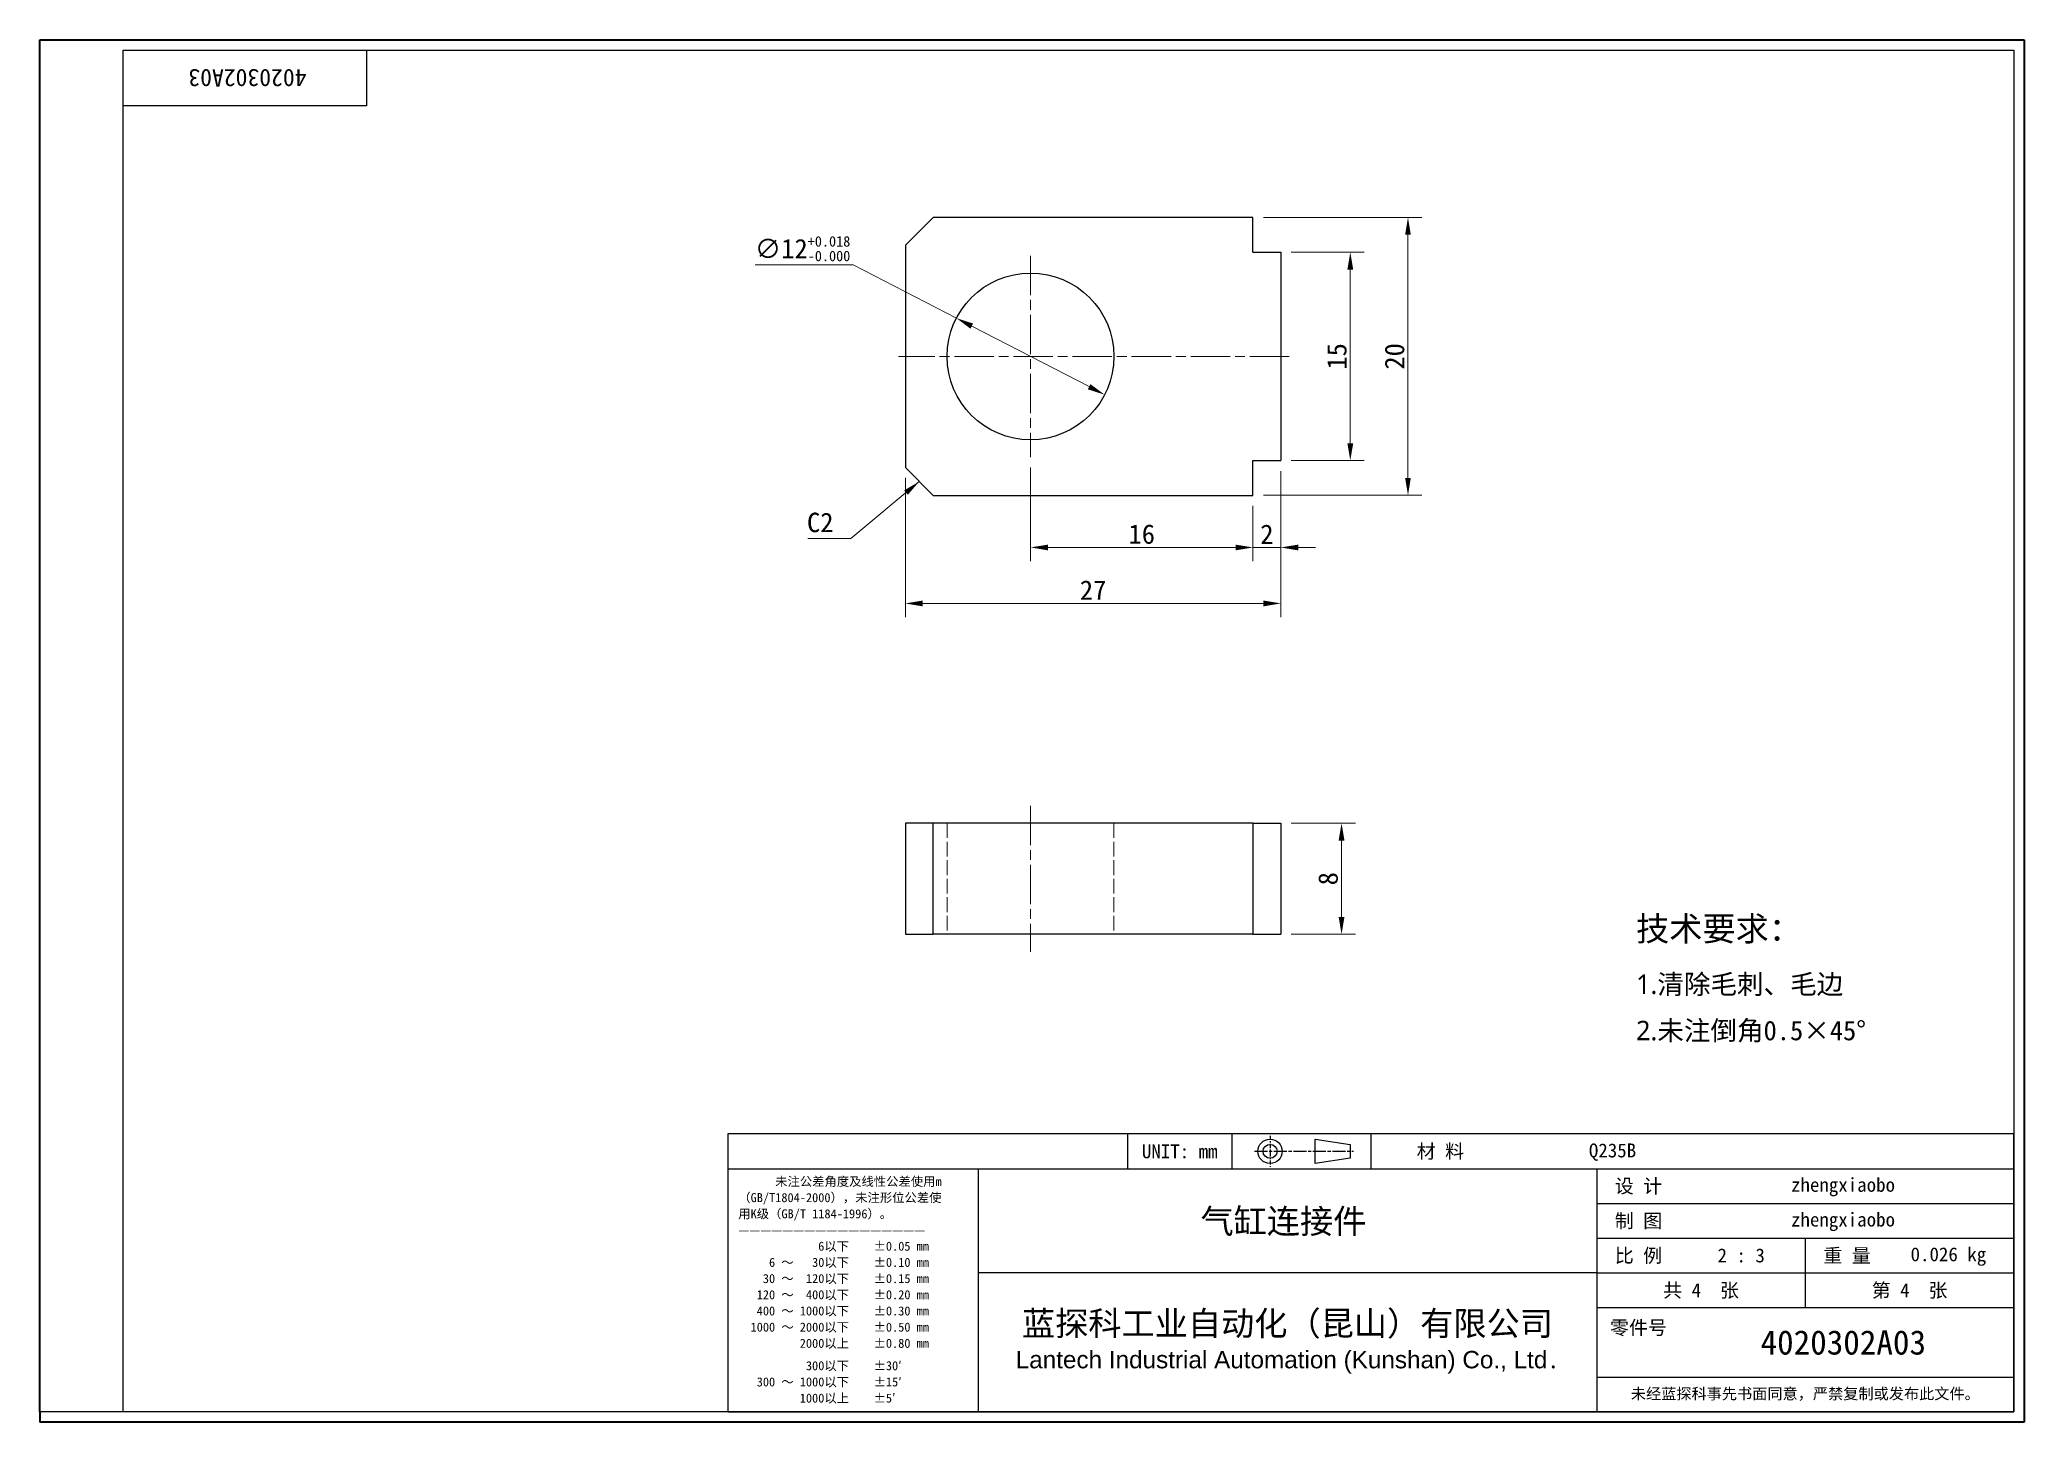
# Model space of a CAD drawing. Header units: millimetres. Extents: x 3 to 146, y 3 to 102.
import ezdxf
from ezdxf.enums import TextEntityAlignment as Align

# ---------------------------------------------------------------- set-up
doc = ezdxf.new("R2010")
doc.units = ezdxf.units.MM
doc.header["$LTSCALE"] = 0.5
doc.linetypes.add('CHAIN', pattern=[0.3543, 0.2362, -0.0295, 0.0591, -0.0295])
doc.linetypes.add('DASHED', pattern=[0.2067, 0.1654, -0.0413])
for name, color, linetype, lineweight in [('1', 7, 'Continuous', 18), ('可见 (ISO)', 7, 'Continuous', 25), ('图框 (ISO)', 7, 'Continuous', 35), ('标题 (ISO)', 7, 'Continuous', 25)]:
    doc.layers.add(name, color=color, linetype=linetype, lineweight=lineweight)
for name, color, linetype, lineweight, true_color in [('中心标记 (ISO)', 1, 'CHAIN', 18, 0xff0000), ('中心线 (ISO)', 1, 'CHAIN', 18, 0xff0000), ('尺寸 (ISO)', 7, 'Continuous', 18, 0x008000), ('符号 (ISO)', 7, 'Continuous', 18, 0x008000), ('隐藏 (ISO)', 5, 'DASHED', 18, 0x0000ff)]:
    doc.layers.add(name, color=color, linetype=linetype, lineweight=lineweight, true_color=true_color)
doc.styles.add('文本样式164', font='SimSun.ttf')
doc.styles.add('文本样式165', font='SimSun.ttf')
doc.styles.add('文本样式74', font='SimSun.ttf')
doc.styles.add('最新国标', font='simfang.ttf')
doc.styles.add('注释文本 (ISO)', font='simfang.ttf')
doc.dimstyles.new('默认 (GB)', dxfattribs={"dimscale": 0.5, "dimtxt": 2.8, "dimasz": 2.5, "dimexe": 2, "dimexo": 1.5, "dimgap": 0.5, "dimtad": 1, "dimtoh": 1, "dimdsep": 46, "dimtxsty": '最新国标', "dimcen": 0.09, "dimdle": 10, "dimclrd": 256, "dimclre": 256, "dimclrt": 256, "dimaunit": 1, "dimadec": 3, "dimazin": 2, "dimtfac": 0.535714, "dimtmove": 0, "dimatfit": 3, "dimfxl": 0, "dimtolj": 1, "dimtzin": 0, "dimlwd": -1, "dimlwe": -1, "dimarcsym": 0})
doc.dimstyles.new('默认 (GB)$7', dxfattribs={"dimscale": 0.5, "dimtxt": 2.8, "dimasz": 2.5, "dimexe": 2, "dimexo": 1.5, "dimgap": 0.5, "dimtad": 1, "dimtoh": 1, "dimdsep": 46, "dimtxsty": '最新国标', "dimcen": 0.09, "dimdle": 10, "dimclrd": 256, "dimclre": 256, "dimclrt": 256, "dimaunit": 1, "dimadec": 3, "dimazin": 2, "dimtfac": 0.535714, "dimtmove": 0, "dimatfit": 3, "dimfxl": 0, "dimtolj": 1, "dimtzin": 0, "dimlwd": -1, "dimlwe": -1, "dimarcsym": 0})

# ---------------------------------------------------------------- blocks, each defined once
blk = doc.blocks.new('图框 最新国标')
at = {"layer": '图框 (ISO)'}
for p, q in [((6, 7), (6, 204.5)), ((6, 204.5), (291.5, 204.5)), ((291.5, 204.5), (291.5, 5.5)), ((6, 7), (6, 5.5)), ((6, 7), (6, 5.5)), ((291.5, 5.5), (6, 5.5))]:
    blk.add_line(p, q, dxfattribs=at)
at = {"layer": '图框 (ISO)', "color": 7, "linetype": 'Continuous', "lineweight": 25}
for p, q in [((18, 203), (290, 203)), ((18, 7), (18, 203)), ((18, 203), (290, 203)), ((53, 203), (53, 195)), ((290, 203), (290, 7)), ((290, 203), (290, 7)), ((53, 195), (18, 195)), ((290, 7), (6, 7)), ((290, 7), (18, 7))]:
    blk.add_line(p, q, dxfattribs=at)
at = {"layer": '图框 (ISO)', "style": '文本样式74'}
blk.add_attdef('零件代号_001', (44.39, 200.25), '', height=2.5, rotation=180, dxfattribs=at)
blk = doc.blocks.new('标题栏 最新国标')
at = {"layer": '标题 (ISO)'}
for p, q in [((381.98, -183.84), (196.98, -183.84)), ((196.98, -183.84), (196.98, -223.84)), ((254.48, -183.84), (254.48, -188.84)), ((269.48, -183.84), (269.48, -188.84)), ((281.48, -188.09), (281.48, -184.59)), ((281.48, -184.59), (286.48, -185.34)), ((286.48, -185.34), (286.48, -187.34)), ((289.48, -183.84), (289.48, -188.84)), ((381.98, -223.84), (381.98, -183.84)), ((383.48, -183.84), (383.48, -225.34)), ((286.48, -187.34), (281.48, -188.09)), ((196.98, -188.84), (381.98, -188.84)), ((232.98, -188.84), (232.98, -223.84)), ((321.98, -188.84), (321.98, -223.84)), ((321.98, -193.84), (381.98, -193.84)), ((321.98, -198.84), (381.98, -198.84)), ((351.98, -198.84), (351.98, -208.84)), ((321.98, -203.84), (232.98, -203.84)), ((321.98, -203.84), (381.98, -203.84)), ((321.98, -208.84), (381.98, -208.84)), ((321.98, -218.84), (381.98, -218.84)), ((196.98, -223.84), (381.98, -223.84)), ((383.48, -225.34), (196.98, -225.34))]:
    blk.add_line(p, q, dxfattribs=at)
at = {"layer": '标题 (ISO)', "linetype": 'CHAIN', "ltscale": 5.000333}
blk.add_line((274.98, -184.09), (274.98, -188.59), dxfattribs=at)
at = {"layer": '标题 (ISO)', "linetype": 'CHAIN', "ltscale": 15.834605}
blk.add_line((272.73, -186.34), (286.98, -186.34), dxfattribs=at)
at = {"layer": '标题 (ISO)'}
for radius in [1.75, 1]:
    blk.add_circle((274.98, -186.34), radius, dxfattribs=at)
at = {"layer": '1', "style": '文本样式164'}
for s, p in [('UNIT: mm', (261.98, -186.34)), ('材 料', (299.48, -186.34)), ('设 计', (327.98, -191.34)), ('制 图', (327.98, -196.34)), ('比 例', (327.98, -201.34)), ('重 量', (357.98, -201.34)), ('共 4  张', (336.98, -206.34)), ('第 4  张', (366.98, -206.34))]:
    blk.add_text(s, height=2, dxfattribs=at).set_placement(p, align=Align.MIDDLE_CENTER)
at = {"layer": '标题 (ISO)', "char_height": 2, "style": '注释文本 (ISO)'}
for s, insert, attachment_point, line_spacing_factor in [('{\\fSimSun|b0|i0|c134|p2;\\H0.65x;      未注公差角度及线性公差使用m\\P（GB/T1804-2000），未注形位公差使\\P用K级（GB/T 1184-1996）。\\P—————————————————\\P             6以下    ±0.05 mm\\P     6 ～   30以下    ±0.10 mm\\P    30 ～  120以下    ±0.15 mm\\P   120 ～  400以下    ±0.20 mm\\P   400 ～ 1000以下    ±0.30 mm\\P  1000 ～ 2000以下    ±0.50 mm\\P          2000以上    ±0.80 mm\\P\\H0.38462x;\\P\\H2.6x;           300以下    ±30′\\P   300 ～ 1000以下    ±15′\\P          1000以上    ±5′}', (198.48, -206.34), 4, 1.075116), ('{\\fMicrosoft YaHei|b0|i0|c134|p34;\\H1.75x;蓝探科工业自动化（昆山）有限公司\\P\\fArial|b0|i0|c0|p34;\\H0.71429x;Lantech Industrial Automation (Kunshan) Co., Ltd\\fFangSong|b0|i0|c134|p49;.\\H1.15195x; }', (277.48, -213.84), 5, 0.978695)]:
    blk.add_mtext(s, dxfattribs=dict(at, insert=insert, attachment_point=attachment_point, line_spacing_factor=line_spacing_factor))
at = {"layer": '标题 (ISO)', "attachment_point": 5, "style": '注释文本 (ISO)'}
for s, insert, char_height in [('\\fFangSong|b0|i0;零件号', (327.98, -211.84), 2), ('\\fSimSun|b0|i0;{\\H1.6000;未经蓝探科事先书面同意，严禁复制或发布此文件。}', (351.98, -221.34), 1.6)]:
    blk.add_mtext(s, dxfattribs=dict(at, insert=insert, char_height=char_height))
at = {"layer": '标题 (ISO)'}
for tag, p, height, style in [('材料_001', (320.84, -187.21), 2, '注释文本 (ISO)'), ('设计人_001', (349.92, -192.16), 2, '注释文本 (ISO)'), ('库存编号_001', (264.97, -198.15), 3.5, '文本样式165'), ('设计人_001', (349.92, -197.16), 2, '注释文本 (ISO)'), ('视图比例_001', (339.35, -202.33), 2, '注释文本 (ISO)'), ('质量\\P3;_001', (367.12, -202.16), 2, '注释文本 (ISO)'), ('零件代号_001', (345.54, -215.59), 3.5, '文本样式165')]:
    blk.add_attdef(tag, p, '', height=height, dxfattribs=dict(at, style=style))
blk = doc.blocks.new('*D5')
at = {"layer": 'Defpoints', "color": 0, "transparency": 16777216}
for p in [(92.27, 71.96), (90.27, 69.46), (90.27, 65.71)]:
    blk.add_point(p, dxfattribs=at)
at = {"layer": '尺寸 (ISO)', "color": 116, "true_color": 0x00803f, "transparency": 16777216}
for p, q in [((92.27, 71.21), (92.27, 64.71)), ((90.27, 68.71), (90.27, 64.71)), ((89.02, 65.71), (87.77, 65.71)), ((92.27, 65.71), (90.27, 65.71)), ((93.52, 65.71), (94.77, 65.71))]:
    blk.add_line(p, q, dxfattribs=at)
for points in [[(89.02, 65.91), (89.02, 65.5), (90.27, 65.71)], [(93.52, 65.91), (93.52, 65.5), (92.27, 65.71)]]:
    blk.add_solid(points, dxfattribs=at)
at = {"layer": '尺寸 (ISO)', "transparency": 16777216, "insert": (91.27, 66.66), "char_height": 1.4, "attachment_point": 5, "style": '最新国标'}
blk.add_mtext('\\A1;2', dxfattribs=at)
blk = doc.blocks.new('*D6')
at = {"layer": 'Defpoints', "color": 0, "transparency": 16777216}
for p in [(74.27, 72.21), (90.27, 69.46), (74.27, 65.71)]:
    blk.add_point(p, dxfattribs=at)
at = {"layer": '尺寸 (ISO)', "color": 116, "true_color": 0x00803f, "transparency": 16777216}
for p, q in [((74.27, 71.46), (74.27, 64.71)), ((90.27, 68.71), (90.27, 64.71)), ((89.02, 65.71), (75.52, 65.71))]:
    blk.add_line(p, q, dxfattribs=at)
for points in [[(75.52, 65.91), (75.52, 65.5), (74.27, 65.71)], [(89.02, 65.91), (89.02, 65.5), (90.27, 65.71)]]:
    blk.add_solid(points, dxfattribs=at)
at = {"layer": '尺寸 (ISO)', "transparency": 16777216, "insert": (82.27, 66.66), "char_height": 1.4, "attachment_point": 5, "style": '最新国标'}
blk.add_mtext('\\A1;16', dxfattribs=at)
blk = doc.blocks.new('*D7')
at = {"layer": 'Defpoints', "color": 0, "transparency": 16777216}
for p in [(65.27, 71.46), (92.27, 71.96), (65.27, 61.68)]:
    blk.add_point(p, dxfattribs=at)
at = {"layer": '尺寸 (ISO)', "color": 116, "true_color": 0x00803f, "transparency": 16777216}
for p, q in [((65.27, 70.71), (65.27, 60.68)), ((92.27, 71.21), (92.27, 60.68)), ((91.02, 61.68), (66.52, 61.68))]:
    blk.add_line(p, q, dxfattribs=at)
for points in [[(66.52, 61.89), (66.52, 61.47), (65.27, 61.68)], [(91.02, 61.89), (91.02, 61.47), (92.27, 61.68)]]:
    blk.add_solid(points, dxfattribs=at)
at = {"layer": '尺寸 (ISO)', "transparency": 16777216, "insert": (78.77, 62.64), "char_height": 1.4, "attachment_point": 5, "style": '最新国标'}
blk.add_mtext('\\A1;27', dxfattribs=at)
blk = doc.blocks.new('*D8')
at = {"layer": 'Defpoints', "color": 0, "transparency": 16777216}
for p in [(92.27, 86.96), (92.27, 71.96), (97.27, 71.96)]:
    blk.add_point(p, dxfattribs=at)
at = {"layer": '尺寸 (ISO)', "color": 116, "true_color": 0x00803f, "transparency": 16777216}
for p, q in [((93.02, 86.96), (98.27, 86.96)), ((97.27, 85.71), (97.27, 73.21)), ((93.02, 71.96), (98.27, 71.96))]:
    blk.add_line(p, q, dxfattribs=at)
for points in [[(97.06, 85.71), (97.48, 85.71), (97.27, 86.96)], [(97.06, 73.21), (97.48, 73.21), (97.27, 71.96)]]:
    blk.add_solid(points, dxfattribs=at)
at = {"layer": '尺寸 (ISO)', "transparency": 16777216, "insert": (96.31, 79.46), "char_height": 1.4, "attachment_point": 5, "rotation": 90, "style": '最新国标'}
blk.add_mtext('\\A1;15', dxfattribs=at)
blk = doc.blocks.new('*D9')
at = {"layer": 'Defpoints', "color": 0, "transparency": 16777216}
for p in [(90.27, 89.46), (101.42, 89.46), (90.27, 69.46)]:
    blk.add_point(p, dxfattribs=at)
at = {"layer": '尺寸 (ISO)', "color": 116, "true_color": 0x00803f, "transparency": 16777216}
for p, q in [((91.02, 89.46), (102.42, 89.46)), ((101.42, 70.71), (101.42, 88.21)), ((91.02, 69.46), (102.42, 69.46))]:
    blk.add_line(p, q, dxfattribs=at)
for points in [[(101.21, 88.21), (101.62, 88.21), (101.42, 89.46)], [(101.21, 70.71), (101.62, 70.71), (101.42, 69.46)]]:
    blk.add_solid(points, dxfattribs=at)
at = {"layer": '尺寸 (ISO)', "transparency": 16777216, "insert": (100.46, 79.46), "char_height": 1.4, "attachment_point": 5, "rotation": 90, "style": '最新国标'}
blk.add_mtext('\\A1;20', dxfattribs=at)
blk = doc.blocks.new('*D10')
at = {"layer": 'Defpoints', "color": 0, "transparency": 16777216}
for p in [(68.94, 82.21), (79.6, 76.7)]:
    blk.add_point(p, dxfattribs=at)
at = {"layer": '尺寸 (ISO)', "color": 116, "true_color": 0x00803f, "transparency": 16777216}
for p, q in [((61.52, 86.04), (54.47, 86.04)), ((68.94, 82.21), (61.52, 86.04)), ((78.49, 77.28), (70.05, 81.63))]:
    blk.add_line(p, q, dxfattribs=at)
for points in [[(70.14, 81.82), (69.95, 81.45), (68.94, 82.21)], [(78.58, 77.46), (78.39, 77.09), (79.6, 76.7)]]:
    blk.add_solid(points, dxfattribs=at)
at = {"layer": '尺寸 (ISO)', "transparency": 16777216, "insert": (57.87, 87.21), "char_height": 1.4, "attachment_point": 5, "style": '最新国标'}
blk.add_mtext('\\A1;∅12{\\H0.75;\\S+0.018^ -0.000;}', dxfattribs=at)
blk = doc.blocks.new('*D11')
at = {"layer": 'Defpoints', "color": 0, "transparency": 16777216}
for p in [(92.27, 45.87), (92.27, 37.87), (96.64, 37.87)]:
    blk.add_point(p, dxfattribs=at)
at = {"layer": '尺寸 (ISO)', "color": 116, "true_color": 0x00803f, "transparency": 16777216}
for p, q in [((93.02, 45.87), (97.64, 45.87)), ((96.64, 44.62), (96.64, 39.12)), ((93.02, 37.87), (97.64, 37.87))]:
    blk.add_line(p, q, dxfattribs=at)
for points in [[(96.43, 44.62), (96.85, 44.62), (96.64, 45.87)], [(96.43, 39.12), (96.85, 39.12), (96.64, 37.87)]]:
    blk.add_solid(points, dxfattribs=at)
at = {"layer": '尺寸 (ISO)', "transparency": 16777216, "insert": (95.68, 41.87), "char_height": 1.4, "attachment_point": 5, "rotation": 90, "style": '最新国标'}
blk.add_mtext('\\A1;8', dxfattribs=at)

msp = doc.modelspace()

# ---------------------------------------------------------------- linework, layer by layer
at = {"layer": '中心标记 (ISO)', "ltscale": 23.990969}
for p, q in [((74.269, 86.705), (74.269, 72.205)), ((92.877, 79.455), (64.763, 79.455))]:
    msp.add_line(p, q, dxfattribs=at)
at = {"layer": '中心线 (ISO)', "ltscale": 23.990969}
msp.add_line((74.269, 47.118), (74.269, 36.618), dxfattribs=at)
at = {"layer": '可见 (ISO)'}
for p, q in [((65.269, 87.455), (67.269, 89.455)), ((90.269, 89.455), (67.269, 89.455)), ((90.269, 86.955), (90.269, 89.455)), ((65.269, 87.455), (65.269, 71.455)), ((90.269, 86.955), (92.269, 86.955)), ((92.269, 86.955), (92.269, 71.955)), ((67.269, 69.455), (65.269, 71.455)), ((90.269, 69.455), (90.269, 71.955)), ((90.269, 71.955), (92.269, 71.955)), ((67.269, 69.455), (90.269, 69.455)), ((67.269, 45.868), (65.269, 45.868)), ((65.269, 45.868), (65.269, 37.868)), ((67.269, 37.868), (67.269, 45.868)), ((90.269, 45.868), (67.269, 45.868)), ((90.269, 45.868), (90.269, 37.868)), ((90.269, 45.868), (92.269, 45.868)), ((92.269, 45.868), (92.269, 37.868)), ((65.269, 37.868), (67.269, 37.868)), ((90.269, 37.868), (67.269, 37.868)), ((90.269, 37.868), (92.269, 37.868))]:
    msp.add_line(p, q, dxfattribs=at)
msp.add_circle((74.269, 79.455), 6, dxfattribs=at)
at = {"layer": '隐藏 (ISO)', "ltscale": 12.901145}
for p, q in [((68.269, 45.868), (68.269, 37.868)), ((80.269, 45.868), (80.269, 37.868))]:
    msp.add_line(p, q, dxfattribs=at)

# ---------------------------------------------------------------- block references
at = {"xscale": 0.5, "yscale": 0.5, "zscale": 0.5}
msp.add_blockref('图框 最新国标', (0, 0), dxfattribs=at).add_auto_attribs({'零件代号_001': '4020302A03'})
ref = msp.add_blockref('标题栏 最新国标', (-45.991, 115.422), dxfattribs=dict(xscale=0.5, yscale=0.5, zscale=0.5))
ref.add_attrib('零件代号_001', '4020302A03', (126.777, 7.625), dxfattribs={"layer": '标题 (ISO)', "height": 1.75, "style": '文本样式165'})
ref.add_attrib('库存编号_001', '气缸连接件', (86.493, 16.346), dxfattribs={"layer": '标题 (ISO)', "height": 1.75, "style": '文本样式165'})
ref.add_attrib('质量\\P3;_001', '0.026 kg', (137.569, 14.341), dxfattribs={"layer": '标题 (ISO)', "height": 1, "style": '注释文本 (ISO)'})
ref.add_attrib('视图比例_001', '2 : 3', (123.686, 14.259), dxfattribs={"layer": '标题 (ISO)', "height": 1, "style": '注释文本 (ISO)'})
ref.add_attrib('设计人_001', 'zhengxiaobo', (128.969, 19.341), dxfattribs={"layer": '标题 (ISO)', "height": 1, "style": '注释文本 (ISO)'})
ref.add_attrib('设计人_001', 'zhengxiaobo', (128.969, 16.841), dxfattribs={"layer": '标题 (ISO)', "height": 1, "style": '注释文本 (ISO)'})
ref.add_attrib('材料_001', 'Q235B', (114.43, 21.816), dxfattribs={"layer": '标题 (ISO)', "height": 1, "style": '注释文本 (ISO)'})

# ---------------------------------------------------------------- texts
at = {"layer": '符号 (ISO)', "insert": (60.096, 68.209), "char_height": 1.4, "attachment_point": 3, "style": '最新国标'}
msp.add_mtext('C2', dxfattribs=at)
at = {"layer": '符号 (ISO)', "insert": (117.824, 34.61), "char_height": 1, "width": 19.51593, "attachment_point": 4, "line_spacing_factor": 1.428116, "style": '注释文本 (ISO)'}
msp.add_mtext('{\\H1.75x;技术要求：\\P\\fSegoe UI|b0|i0|c134|p34;\\H0.8x;1.\\fFangSong|b0|i0|c134|p49;清除毛刺、毛边\\P\\fSegoe UI|b0|i0|c134|p34;2.\\fFangSong|b0|i0|c134|p49;未注倒角\\fSimSun|b0|i0|c134|p2;0.5\\H1.00093x;×\\f仿宋_GB2312|b0|i0|c134|p0;\\H0.99907x;45\\fSimSun|b0|i0|c134|p2;°}', dxfattribs=at)

# ---------------------------------------------------------------- dimensions: what is measured, and where the dimension line sits
at = {"layer": '尺寸 (ISO)', "color": 116, "true_color": 0x00803f}
for base, p1, p2, angle, override, picture, middle in [((101.416, 89.455), (90.269, 69.455), (90.269, 89.455), 270, {"dimgap": 0.5, "dimtoh": 0, "dimdec": 2, "dimtol": 0, "dimlim": 0, "dimtp": 0, "dimtm": 0, "dimtdec": 2, "dimtofl": 0, "dimatfit": 1}, '*D9', (101.416, 79.455)), ((97.269, 71.955), (92.269, 86.955), (92.269, 71.955), 90, {"dimgap": 0.5, "dimtoh": 0, "dimdec": 2, "dimtol": 0, "dimlim": 0, "dimtp": 0, "dimtm": 0, "dimtdec": 2, "dimtofl": 0, "dimatfit": 1}, '*D8', (97.269, 79.455)), ((65.269, 61.683), (92.269, 71.955), (65.269, 71.455), 180, {"dimgap": 0.5, "dimtoh": 0, "dimdec": 2, "dimtol": 0, "dimlim": 0, "dimtp": 0, "dimtm": 0, "dimtdec": 2, "dimtofl": 0, "dimatfit": 1}, '*D7', (78.769, 61.683)), ((74.269, 65.705), (90.269, 69.455), (74.269, 72.205), 180, {"dimgap": 0.5, "dimtoh": 0, "dimdec": 2, "dimtol": 0, "dimlim": 0, "dimtp": 0, "dimtm": 0, "dimtdec": 2, "dimtofl": 0, "dimatfit": 1}, '*D6', (82.269, 65.705)), ((90.269, 65.705), (92.269, 71.955), (90.269, 69.455), 180, {"dimgap": 0.5, "dimtoh": 0, "dimdec": 2, "dimtol": 0, "dimlim": 0, "dimtp": 0, "dimtm": 0, "dimtdec": 2, "dimtofl": 1, "dimatfit": 1}, '*D5', (91.269, 65.705)), ((96.64, 37.868), (92.269, 45.868), (92.269, 37.868), 90, {"dimgap": 0.5, "dimtoh": 0, "dimdec": 2, "dimtol": 0, "dimlim": 0, "dimtp": 0, "dimtm": 0, "dimtdec": 2, "dimtofl": 0, "dimatfit": 1}, '*D11', (96.64, 41.868))]:
    dim = msp.add_linear_dim(base=base, p1=p1, p2=p2, angle=angle, dimstyle='默认 (GB)', override=override, dxfattribs=at)
    dim.commit()
    dim.dimension.update_dxf_attribs({"geometry": picture, "text_midpoint": middle, "dimtype": 160})
dim = msp.add_diameter_dim_2p(p1=(79.6, 76.702), p2=(68.938, 82.209), dimstyle='默认 (GB)', override={"dimgap": 0.5, "dimtih": 1, "dimdec": 2, "dimlfac": 1, "dimtol": 1, "dimlim": 0, "dimtp": 0.018, "dimtm": 1e-09, "dimtdec": 3, "dimatfit": 2}, dxfattribs=at)
dim.commit()
dim.dimension.update_dxf_attribs({"geometry": '*D10', "text_midpoint": (57.873, 86.038), "dimtype": 163})

# ---------------------------------------------------------------- leaders
at = {"layer": '符号 (ISO)', "color": 116, "true_color": 0x00803f, "annotation_type": 0, "has_hookline": 1, "hookline_direction": 1, "text_width": 1.856}
msp.add_leader([(66.269, 70.455), (61.346, 66.359), (60.096, 66.359)], dimstyle='默认 (GB)$7', override={"dimgap": 0, "dimtad": 1}, dxfattribs=at)

doc.saveas('drawing.dxf')
